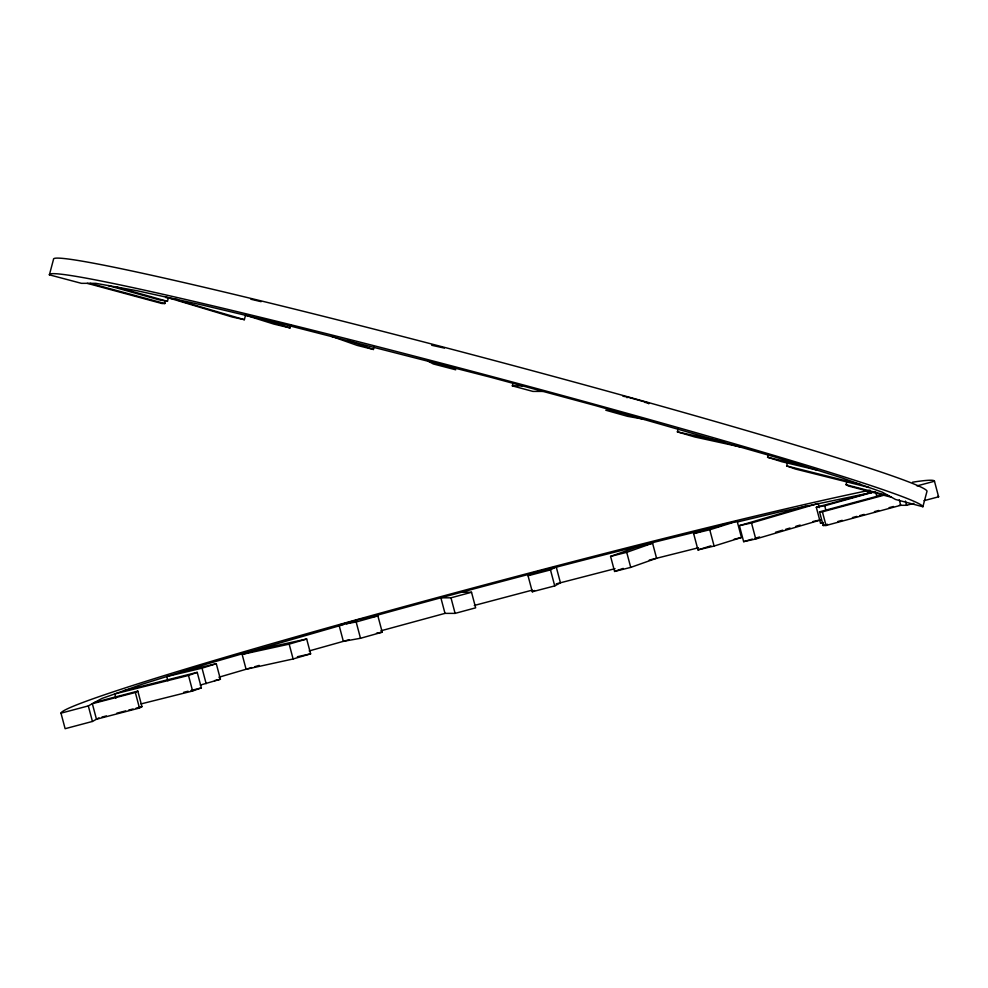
<?xml version="1.0" encoding="UTF-8"?>
<svg xmlns="http://www.w3.org/2000/svg" width="988" height="988" viewBox="0 0 988 988"><rect width="100%" height="100%" fill="white"/><g stroke="black" fill="none" stroke-linecap="round" stroke-linejoin="round"><path stroke-width="1.48" d="M49.4 274.837L53.525 259.301A451.874 15.265 14.9 0 1 492.259 359.978A451.874 15.265 14.9 0 1 927.016 491.197L922.878 506.745L895.56 499.483L882.173 492.123L841.949 477.896L777.642 457.765L595.641 405.636L490.357 377.181L286.582 325.052L201.972 304.934L136.9 290.707L95.787 283.334L81.436 283.334L49.4 274.837A451.874 15.265 14.9 0 1 488.134 375.526A451.874 15.265 14.9 0 1 922.878 506.745M245.518 315.308L244.357 319.68L232.242 317.024L165.688 296.993M87.277 283.334L161.97 303.526L164.835 303.526L165.552 300.797M108.223 285.569L159.056 299.821L167.441 301.328L168.219 298.413M165.564 297.474L177.803 299.648M246.531 315.53L273.898 324.089L290.027 327.93L290.818 324.966M331.425 336.291L357.273 345.43L373.415 349.48L374.143 346.739M431.694 345.269L444.439 348.097M543.005 391.409L532.89 391.409L512.34 385.863L513.093 383.035M627.047 397.756L627.244 396.991L648.968 403.092L648.77 403.845M741.914 447.292L694.885 437.005L677.385 431.867L678.176 428.903M817.101 470.115L781.841 461.729L767.59 457.271L768.331 454.443M869.082 487.492L795.377 469.028L786.646 465.928L787.387 463.113M891.534 497.273L848.544 486.059L846.049 484.688L846.79 481.86M98.961 717.868L92.44 721.45L65.122 728.699L60.984 713.163L88.315 705.914L101.702 698.553L141.926 684.314L206.22 664.195L343.577 624.589M135.331 692.489L137.826 691.118L141.951 706.655L139.456 708.025L96.466 719.239L92.341 703.703L135.331 692.489L139.456 708.025M528.049 575.757L533.742 572.62L556.182 566.766L560.431 582.784L554.737 585.909L532.297 591.763L528.049 575.757L550.477 569.903L556.182 566.766M532.297 591.763L534.582 590.503M115.917 698.158L114.793 693.922L188.498 675.446L197.23 672.359L201.354 687.895L192.623 690.995L141.037 703.913M610.584 556.38L636.445 547.229L652.574 543.19L656.575 558.257L630.727 567.396L614.585 571.447L610.584 556.38L626.725 552.329L652.574 543.19M614.585 571.447L623.206 568.396M167.898 680.781L166.774 676.545L202.034 668.16L216.286 663.701L220.41 679.238L200.28 685.092M693.638 533.594L721.005 525.036L737.134 521.195L741.469 537.497L714.102 546.055L697.973 549.896L693.638 533.594L709.767 529.766L737.134 521.195M697.973 549.896L710.928 545.833M242.146 654.414L259.646 649.277L306.675 639.001L310.615 653.834L293.115 658.971L246.086 669.259L242.146 654.414L289.175 644.127L306.675 639.001M218.928 677.225L251.915 667.542M254.842 666.69L259.214 665.406M820.979 519.861L755.758 538.991L743.643 541.646L739.395 525.628L806.06 506.078M739.395 525.628L751.51 522.985L818.175 503.423L819.311 507.659M743.643 541.646L752.337 539.09M755.24 538.238L759.587 536.966M775.531 532.285L782.78 530.161M785.682 529.309L790.03 528.037M795.822 526.332L800.169 525.06M339.032 625.058L360.756 618.957L377.885 615.894L382.22 632.184L360.497 638.285L343.355 641.348L339.032 625.058L356.162 621.983L377.885 615.894M346.467 623.774L350.814 622.564M363.819 618.908C482.453 586.02 601.531 554.676 721.215 525.789M823.35 522.788L820.559 523.294L816.31 507.289L872.725 492.024M816.31 507.289L824.696 505.782L874.071 491.925M309.207 650.931L349.147 639.718M380.874 630.826L444.995 613.375L455.11 613.375L475.66 607.83L471.523 592.269L461.408 592.269M820.559 523.294L823.461 522.479M440.87 597.814L450.985 597.814L471.523 592.269M899.278 499.842L900.723 505.3L826.03 525.493L823.165 525.493L819.546 511.833L883.976 494.42M474.302 605.459L532.236 590.132M819.546 511.833L822.399 511.833L885.384 494.815M823.165 525.493L827.561 524.307M837.812 521.528L842.208 520.343M852.459 517.576L856.855 516.391M859.782 515.6L864.179 514.402M874.429 511.636L878.826 510.45M889.077 507.684L893.461 506.486M917 485.898L934.475 481.255L938.6 496.803L924.039 500.669M899.389 505.3L906.564 505.3L913.838 503.374M94.823 702.332L137.826 691.118M556.219 583.871L615.03 568.668M101.925 717.09L106.371 715.93M116.745 713.225L125.649 710.903M128.613 710.137L133.059 708.976M136.023 708.198L141.951 706.655M123.537 690.822L197.23 672.359M649.252 560.097L698.43 547.772M183.669 692.329L188.091 691.217M191.042 690.489L201.354 687.895M737.344 521.96L781.891 511.364L865.809 493.753M734.133 539.238L741.469 537.497M181.026 672.087L216.286 663.701M214.544 680.633L220.41 679.238M813.013 521.491L818.397 520.318M297.388 656.724L310.615 653.834M871.453 492.74L867.143 493.024M376.502 633.209L382.22 632.184M512.34 385.863L522.454 385.863M622.959 396.225L625.824 396.744M644.682 402.326L648.968 403.092M622.922 413.293L605.78 410.218L627.504 416.319L644.645 419.381M677.385 431.867L724.414 442.155M250.866 299.228L261.128 301.673M767.59 457.271L802.836 465.657M786.646 465.928L860.338 484.404M846.049 484.688L889.039 495.902M90.143 283.334L164.835 303.526M116.609 287.063L167.441 301.328M177.679 300.117L244.357 319.68M262.66 319.371L290.027 327.93M347.554 340.329L373.415 349.48M449.997 366.659L455.703 369.796L433.263 363.942L427.569 360.818M905.44 501.064L906.564 505.3M875.652 491.999L876.776 496.235M824.696 505.782L825.857 510.141M822.399 511.833L826.03 525.493M751.51 522.985L755.758 538.991M709.767 529.766L714.102 546.055M626.725 552.329L630.727 567.396M550.477 569.903L554.737 585.909M450.985 597.814L455.11 613.375M440.87 597.839L444.995 613.375M360.756 618.957L360.953 619.723M356.162 621.983L360.497 638.285M289.175 644.127L293.115 658.971M202.034 668.16L206.159 683.696M188.498 675.446L192.623 690.995M88.315 705.914L92.44 721.45M937.908 496.161A451.874 15.265 -14.9 0 1 938.6 496.803M60.984 713.163A451.874 15.265 -14.9 0 1 378.12 613.758A451.874 15.265 -14.9 0 1 870.008 490.172M912.517 482.206A451.874 15.265 -14.9 0 1 934.475 481.255"/></g></svg>
